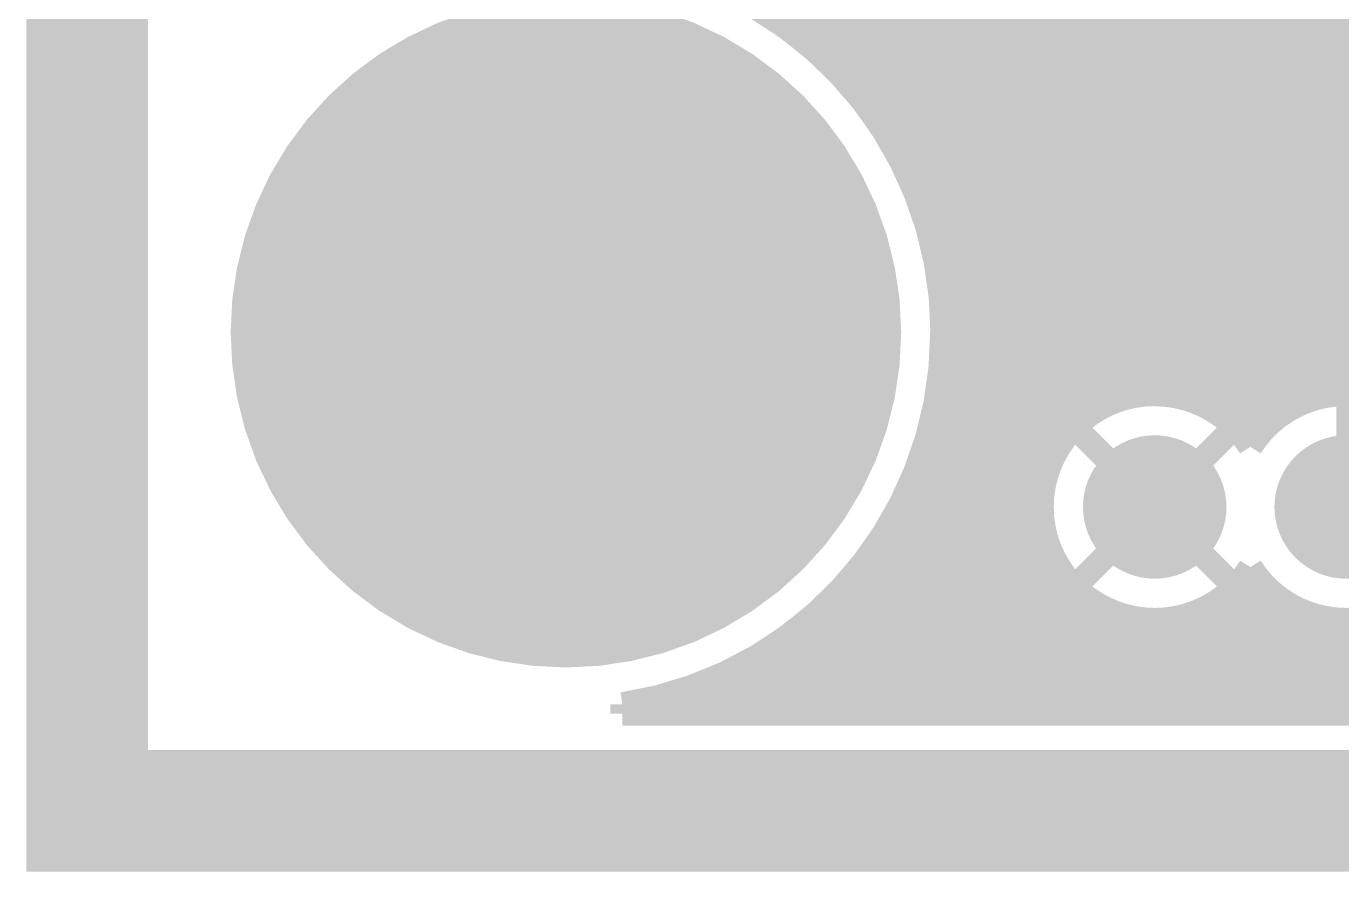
# Model space of a CAD drawing. Extents: x -1 to 101, y -64 to 41.
# Drawn here: x -0.64 to 13.1, y -0.64 to 8.2 of the extents above; entities that cross this region are included whole.
import ezdxf

# ---------------------------------------------------------------- set-up
doc = ezdxf.new("R2010")
doc.units = 0
doc.header["$MEASUREMENT"] = 0
doc.layers.get('0').update_dxf_attribs({"linetype": 'CONTINUOUS'})
for name, color, linetype in [('22-313-0_AST', 7, 'CONTINUOUS'), ('22-313-0_BOT', 7, 'CONTINUOUS'), ('22-313-0_DRD', 2, 'CONTINUOUS'), ('22-313-0_SMB', 4, 'CONTINUOUS'), ('22-313-0_SMT', 3, 'CONTINUOUS'), ('22-313-0_SST', 10, 'CONTINUOUS'), ('22-313-0_TOP', 14, 'CONTINUOUS'), ('THRUHOLE_TAP', 11, 'CONTINUOUS')]:
    doc.layers.add(name, color=color, linetype=linetype)

# ---------------------------------------------------------------- blocks, each defined once
blk = doc.blocks.new('ROUND_9')
at = {"const_width": 3.50012}
blk.add_lwpolyline([(-1.75006, 0, 1), (1.75006, 0, 1)], format="xyb", close=True, dxfattribs=at)
blk = doc.blocks.new('ROUND_18')
at = {"const_width": 0.7493}
blk.add_lwpolyline([(-0.37465, 0, 1), (0.37465, 0, 1)], format="xyb", close=True, dxfattribs=at)
blk = doc.blocks.new('ROUND_1')
at = {"const_width": 0.50038}
blk.add_lwpolyline([(-0.25019, 0, 1), (0.25019, 0, 1)], format="xyb", close=True, dxfattribs=at)
blk = doc.blocks.new('ROUND_29')
at = {"const_width": 1.49987}
blk.add_lwpolyline([(-0.749934, 0, 1), (0.749934, 0, 1)], format="xyb", close=True, dxfattribs=at)
blk = doc.blocks.new('ROUND_24')
at = {"const_width": 0.44958}
blk.add_lwpolyline([(-0.22479, 0, 1), (0.22479, 0, 1)], format="xyb", close=True, dxfattribs=at)

msp = doc.modelspace()

# ---------------------------------------------------------------- linework, layer by layer
at = {"layer": '22-313-0_AST'}
for points, const_width in [([(0, 39.99992), (0, 0), (99.949, 0), (99.949, 39.99992), (0, 39.99992)], 1.27), ([(11.71194, 6.52018), (11.88212, 6.63956), (11.88212, 6.87578), (11.71194, 6.99516), (11.54176, 6.99516), (11.20394, 6.7564), (10.86612, 6.99516), (10.86612, 6.52018)], 0.1524), ([(10.86612, 6.15696), (10.86612, 5.9182)], 0.1524), ([(11.54176, 5.7404), (11.71194, 5.7404), (11.88212, 5.80136), (11.88212, 6.03758), (11.71194, 6.096), (10.86612, 6.096)], 0.1524), ([(9.54532, 1.17602), (19.34464, 1.17602), (19.34464, 4.7752), (9.54532, 4.7752), (9.54532, 1.17602)], 0.20066), ([(19.34464, 2.17424), (18.94332, 2.17424), (18.94332, 4.37388), (9.9441, 4.37388), (9.9441, 2.17424), (9.54532, 2.17424)], 0.20066)]:
    msp.add_lwpolyline(points, dxfattribs=dict(at, const_width=const_width))
at = {"layer": '22-313-0_BOT', "const_width": 0.254}
for points in [[(7.1882, 20.5486), (7.1882, 8.26516)], [(7.4168, 20.5486), (7.4168, 8.10006)], [(7.6454, 20.5486), (7.6454, 7.90702)], [(7.874, 20.5486), (7.874, 7.68096)], [(8.1026, 20.5486), (8.1026, 7.41172)], [(8.3312, 20.5486), (8.3312, 7.0866)], [(8.5598, 20.5486), (8.5598, 6.66496)], [(8.7884, 20.5486), (8.7884, 6.04774)], [(9.017, 20.5486), (9.017, 1.016)], [(9.2456, 20.5486), (9.2456, 1.016)], [(9.4742, 20.5486), (9.4742, 1.016)], [(9.7028, 20.5486), (9.7028, 1.016)], [(9.9314, 20.5486), (9.9314, 1.016)], [(10.16, 20.5486), (10.16, 3.82778)], [(10.3886, 20.5486), (10.3886, 4.08178)], [(10.6172, 20.5486), (10.6172, 4.23164)], [(10.8458, 20.5486), (10.8458, 4.318)], [(11.0744, 20.5486), (11.0744, 4.35356)], [(11.303, 20.5486), (11.303, 4.34594)], [(11.5316, 20.5486), (11.5316, 4.29006)], [(11.7602, 20.5486), (11.7602, 4.18338)], [(11.9888, 20.5486), (11.9888, 4.0005)], [(12.2174, 20.5486), (12.2174, 3.90652)], [(12.446, 20.5486), (12.446, 4.1275)], [(12.6746, 20.5486), (12.6746, 4.25704)], [(12.9032, 20.5486), (12.9032, 4.3307)], [(13.1318, 20.5486), (13.1318, 4.3561)], [(30.50794, 8.1026), (7.41172, 8.1026)], [(30.44444, 7.874), (7.68096, 7.874)], [(30.41904, 7.6454), (7.90702, 7.6454)], [(30.4292, 7.4168), (8.10006, 7.4168)], [(30.47746, 7.1882), (8.26516, 7.1882)], [(30.5689, 6.9596), (8.4074, 6.9596)], [(30.71114, 6.731), (8.52932, 6.731)], [(30.41904, 6.5024), (8.63092, 6.5024)], [(30.41904, 6.2738), (8.71728, 6.2738)], [(30.41904, 6.0452), (8.7884, 6.0452)], [(30.41904, 5.8166), (8.84428, 5.8166)], [(30.41904, 5.588), (8.88492, 5.588)], [(30.41904, 5.3594), (8.91286, 5.3594)], [(30.41904, 5.1308), (8.9281, 5.1308)], [(30.41904, 4.9022), (8.9281, 4.9022)], [(30.41904, 4.6736), (8.91794, 4.6736)], [(30.41904, 4.445), (8.89, 4.445)], [(10.58672, 4.2164), (8.8519, 4.2164)], [(12.58824, 4.2164), (11.70178, 4.2164)], [(10.30986, 4.01066), (11.14552, 3.175)], [(11.97864, 4.01066), (11.14552, 3.175)], [(8.7884, 3.95224), (8.7884, 1.016)], [(10.287, 3.9878), (8.79856, 3.9878)], [(12.28852, 3.9878), (12.0015, 3.9878)], [(10.11682, 3.7592), (8.72998, 3.7592)], [(10.01776, 3.5306), (8.64616, 3.5306)], [(8.5598, 3.33248), (8.5598, 1.016)], [(9.9695, 3.302), (8.54456, 3.302)], [(10.30986, 2.33934), (11.14552, 3.175)], [(11.97864, 2.33934), (11.14552, 3.175)], [(9.96696, 3.0734), (8.42518, 3.0734)], [(8.3312, 2.91338), (8.3312, 1.016)], [(10.01014, 2.8448), (8.28802, 2.8448)], [(8.1026, 2.58572), (8.1026, 1.016)], [(10.10412, 2.6162), (8.12546, 2.6162)], [(10.16, 2.52222), (10.16, 1.016)], [(10.26414, 2.3876), (7.9375, 2.3876)], [(11.9888, 2.3495), (11.9888, 1.016)], [(12.26566, 2.3876), (12.02436, 2.3876)], [(12.2174, 2.44348), (12.2174, 1.016)], [(7.874, 2.31648), (7.874, 1.016)], [(10.3886, 2.26822), (10.3886, 1.016)], [(12.446, 2.2225), (12.446, 1.016)], [(7.6454, 2.09296), (7.6454, 1.016)], [(10.541, 2.159), (7.71652, 2.159)], [(10.6172, 2.11836), (10.6172, 1.016)], [(12.54252, 2.159), (11.7475, 2.159)], [(11.7602, 2.16662), (11.7602, 1.016)], [(12.6746, 2.09042), (12.6746, 1.016)], [(10.8458, 2.032), (10.8458, 1.016)], [(11.0744, 1.99644), (11.0744, 1.016)], [(11.303, 2.00406), (11.303, 1.016)], [(11.5316, 2.0574), (11.5316, 1.016)], [(12.9032, 2.0193), (12.9032, 1.016)], [(13.1318, 1.9939), (13.1318, 1.016)], [(7.4168, 1.89992), (7.4168, 1.016)], [(60.579, 1.9304), (7.4549, 1.9304)], [(60.579, 1.7018), (7.13994, 1.7018)], [(7.1882, 1.73482), (7.1882, 1.016)], [(6.9596, 1.59258), (6.9596, 1.016)], [(6.731, 1.47066), (6.731, 1.016)], [(60.579, 1.4732), (6.73608, 1.4732)], [(6.2738, 1.28016), (6.2738, 1.016)], [(6.5024, 1.36652), (6.5024, 1.016)], [(5.588, 1.11252), (5.588, 1.016)], [(5.8166, 1.15316), (5.8166, 1.016)], [(6.0452, 1.20904), (6.0452, 1.016)], [(60.579, 1.2446), (6.16204, 1.2446)], [(60.579, 1.016), (5.588, 1.016)]]:
    msp.add_lwpolyline(points, dxfattribs=at)
for points in [[(8.93064, 4.99872, 0.370793), (5.588, 8.88492)], [(5.588, 1.11252, 0.370793), (8.9281, 4.99872)], [(11.14552, 4.3561, 0.4142136), (9.96442, 3.175)], [(12.14374, 3.80238, 0.2579226), (11.14552, 4.354)], [(13.1445, 4.3561, 0.2582282), (12.14378, 3.80235)], [(14.14526, 3.80238, 0.2582278), (13.1445, 4.35615)], [(9.96442, 3.175, 0.4142136), (11.14552, 1.9939)], [(11.14552, 1.9939, 0.2579223), (12.14552, 2.5465)], [(12.14374, 2.54762, 0.2582278), (13.1445, 1.99385)], [(13.1445, 1.9939, 0.2577419), (14.14407, 2.54583)]]:
    msp.add_lwpolyline(points, format="xyb", dxfattribs=at)
at = {"layer": '22-313-0_DRD'}
for points, const_width in [([(0, 39.99992), (0, 0), (99.949, 0), (99.949, 39.99992), (0, 39.99992)], 1.27), ([(4.36372, 5.63372), (4.36372, 4.36372)], 0.254), ([(5.63372, 5.63372), (4.36372, 5.63372)], 0.254), ([(5.63372, 5.63372), (4.36372, 4.36372)], 0.254), ([(5.63372, 4.36372), (4.36372, 5.63372)], 0.254), ([(5.63372, 4.36372), (5.63372, 5.63372)], 0.254), ([(4.36372, 4.36372), (5.63372, 4.36372)], 0.254), ([(11.14552, 3.556), (10.51052, 2.921)], 0.254), ([(11.78052, 2.921), (11.14552, 3.556)], 0.254), ([(13.1445, 3.556), (12.5095, 2.921)], 0.254), ([(13.7795, 2.921), (13.1445, 3.556)], 0.254), ([(10.51052, 2.921), (11.78052, 2.921)], 0.254), ([(12.5095, 2.921), (13.7795, 2.921)], 0.254)]:
    msp.add_lwpolyline(points, dxfattribs=dict(at, const_width=const_width))
at = {"layer": '22-313-0_SST'}
for points, const_width in [([(11.20394, 5.88518), (11.37412, 6.00456), (11.37412, 6.24078), (11.20394, 6.36016), (11.03376, 6.36016), (10.69594, 6.1214), (10.35812, 6.36016), (10.35812, 5.88518)], 0.1524), ([(10.35812, 5.52196), (10.35812, 5.2832)], 0.1524), ([(11.03376, 5.1054), (11.20394, 5.1054), (11.37412, 5.16636), (11.37412, 5.40258), (11.20394, 5.461), (10.35812, 5.461)], 0.1524), ([(9.54532, 1.17602), (19.34464, 1.17602), (19.34464, 4.7752), (9.54532, 4.7752), (9.54532, 1.17602)], 0.20066), ([(19.34464, 2.17424), (18.94332, 2.17424), (18.94332, 4.37388), (9.9441, 4.37388), (9.9441, 2.17424), (9.54532, 2.17424)], 0.20066)]:
    msp.add_lwpolyline(points, dxfattribs=dict(at, const_width=const_width))
at = {"layer": '22-313-0_TOP'}
for points, const_width in [([(4.99872, 4.99872), (4.99872, 9.73074), (1.778, 12.954), (1.778, 31.77794), (4.99872, 34.99866)], 1.27), ([(13.1445, 3.175), (13.1445, 12.7635), (5.207, 20.701), (5.207, 22.225), (4.191, 23.241), (4.191, 24.765), (6.096, 26.67), (6.985, 26.67)], 0.2032), ([(7.2898, 17.86382), (7.2898, 8.19404)], 0.254), ([(7.5184, 17.63522), (7.5184, 8.01624)], 0.254), ([(7.747, 17.40662), (7.747, 7.8105)], 0.254), ([(7.9756, 17.17802), (7.9756, 7.56666)], 0.254), ([(8.2042, 16.94942), (8.2042, 7.2771)], 0.254), ([(8.4328, 16.72082), (8.4328, 6.91388)], 0.254), ([(8.6614, 16.49222), (8.6614, 7.96798)], 0.254), ([(8.89, 16.26362), (8.89, 8.30072)], 0.254), ([(10.2616, 14.89202), (10.2616, 8.18896)], 0.254), ([(10.4902, 14.66342), (10.4902, 4.15798)], 0.254), ([(10.7188, 14.43482), (10.7188, 4.27736)], 0.254), ([(10.9474, 14.20622), (10.9474, 4.33832)], 0.254), ([(11.176, 13.97762), (11.176, 4.3561)], 0.254), ([(11.4046, 13.74902), (11.4046, 4.32562)], 0.254), ([(11.6332, 13.52042), (11.6332, 4.24942)], 0.254), ([(11.8618, 13.29182), (11.8618, 4.11226)], 0.254), ([(12.0904, 13.06322), (12.0904, 3.88112)], 0.254), ([(12.319, 12.83462), (12.319, 4.01828)], 0.254), ([(12.5476, 12.60602), (12.5476, 4.19354)], 0.254), ([(12.6111, 12.54252), (12.6111, 4.2291)], 0.254), ([(8.86714, 8.2804), (7.16534, 8.2804)], 0.254), ([(12.6111, 8.2804), (10.18032, 8.2804)], 0.254), ([(8.6995, 8.0518), (7.47522, 8.0518)], 0.254), ([(12.6111, 8.0518), (10.3505, 8.0518)], 0.254), ([(8.61568, 7.8232), (7.7343, 7.8232)], 0.254), ([(12.6111, 7.8232), (10.43432, 7.8232)], 0.254), ([(8.59282, 7.5946), (7.95274, 7.5946)], 0.254), ([(12.6111, 7.5946), (10.45464, 7.5946)], 0.254), ([(8.62838, 7.366), (8.13816, 7.366)], 0.254), ([(12.6111, 7.366), (10.42162, 7.366)], 0.254), ([(8.6614, 7.27202), (8.6614, 6.42874)], 0.254), ([(8.72744, 7.1374), (8.29818, 7.1374)], 0.254), ([(10.2616, 7.0485), (10.2616, 3.95986)], 0.254), ([(12.6111, 7.1374), (10.32002, 7.1374)], 0.254), ([(8.92302, 6.9088), (8.43534, 6.9088)], 0.254), ([(8.89, 6.93928), (8.89, 5.5626)], 0.254), ([(12.6111, 6.9088), (10.12698, 6.9088)], 0.254), ([(9.1186, 6.7818), (9.1186, 1.651)], 0.254), ([(10.033, 6.84022), (10.033, 3.57378)], 0.254), ([(12.6111, 6.6802), (8.55218, 6.6802)], 0.254), ([(9.3472, 6.7056), (9.3472, 1.651)], 0.254), ([(9.5758, 6.69036), (9.5758, 1.651)], 0.254), ([(9.8044, 6.731), (9.8044, 1.651)], 0.254), ([(12.6111, 6.4516), (8.65124, 6.4516)], 0.254), ([(12.6111, 6.223), (8.73506, 6.223)], 0.254), ([(12.6111, 5.9944), (8.8011, 5.9944)], 0.254), ([(12.6111, 5.7658), (8.85444, 5.7658)], 0.254), ([(12.6111, 5.5372), (8.89254, 5.5372)], 0.254), ([(12.6111, 5.3086), (8.91794, 5.3086)], 0.254), ([(12.6111, 5.08), (8.93064, 5.08)], 0.254), ([(12.6111, 4.8514), (8.9281, 4.8514)], 0.254), ([(12.6111, 4.6228), (8.91286, 4.6228)], 0.254), ([(8.89, 4.43484), (8.89, 1.651)], 0.254), ([(12.6111, 4.3942), (8.88238, 4.3942)], 0.254), ([(10.50036, 4.1656), (8.84174, 4.1656)], 0.254), ([(12.50188, 4.1656), (11.78814, 4.1656)], 0.254), ([(10.30986, 4.01066), (11.14552, 3.175)], 0.254), ([(11.97864, 4.01066), (11.14552, 3.175)], 0.254), ([(10.24128, 3.937), (8.78332, 3.937)], 0.254), ([(12.2428, 3.937), (12.04722, 3.937)], 0.254), ([(10.09142, 3.7084), (8.7122, 3.7084)], 0.254), ([(10.00252, 3.4798), (8.6233, 3.4798)], 0.254), ([(8.6614, 3.5687), (8.6614, 1.651)], 0.254), ([(9.96442, 3.2512), (8.51916, 3.2512)], 0.254), ([(10.30986, 2.33934), (11.14552, 3.175)], 0.254), ([(11.97864, 2.33934), (11.14552, 3.175)], 0.254), ([(8.4328, 3.08356), (8.4328, 1.651)], 0.254), ([(9.97204, 3.0226), (8.39724, 3.0226)], 0.254), ([(10.02538, 2.794), (8.25246, 2.794)], 0.254), ([(10.033, 2.77622), (10.033, 1.651)], 0.254), ([(8.2042, 2.72288), (8.2042, 1.651)], 0.254), ([(10.13206, 2.5654), (8.08482, 2.5654)], 0.254), ([(7.9756, 2.43078), (7.9756, 1.651)], 0.254), ([(10.2616, 2.39014), (10.2616, 1.651)], 0.254), ([(12.0904, 2.46634), (12.0904, 1.651)], 0.254), ([(10.3124, 2.3368), (7.89178, 2.3368)], 0.254), ([(11.8618, 2.2352), (11.8618, 1.651)], 0.254), ([(12.31392, 2.3368), (11.9761, 2.3368)], 0.254), ([(12.319, 2.33172), (12.319, 1.651)], 0.254), ([(10.63752, 2.1082), (7.66318, 2.1082)], 0.254), ([(7.747, 2.18694), (7.747, 1.651)], 0.254), ([(10.4902, 2.19202), (10.4902, 1.651)], 0.254), ([(10.7188, 2.07264), (10.7188, 1.651)], 0.254), ([(11.6332, 2.09804), (11.6332, 1.651)], 0.254), ([(12.63904, 2.1082), (11.65098, 2.1082)], 0.254), ([(12.5476, 2.15646), (12.5476, 1.651)], 0.254), ([(7.5184, 1.9812), (7.5184, 1.651)], 0.254), ([(10.9474, 2.00914), (10.9474, 1.651)], 0.254), ([(11.176, 1.9939), (11.176, 1.651)], 0.254), ([(11.4046, 2.02184), (11.4046, 1.651)], 0.254), ([(12.7762, 2.05232), (12.7762, 1.651)], 0.254), ([(13.0048, 2.00152), (13.0048, 1.651)], 0.254), ([(7.2898, 1.8034), (7.2898, 1.651)], 0.254), ([(22.3012, 1.8796), (7.3914, 1.8796)], 0.254), ([(22.3012, 1.651), (7.05866, 1.651)], 0.254)]:
    msp.add_lwpolyline(points, dxfattribs=dict(at, const_width=const_width))
at = {"layer": '22-313-0_TOP', "const_width": 0.254}
for points in [[(8.93064, 4.99872, 0.3358474), (6.06552, 8.78332)], [(9.525, 8.55218, 0.4142136), (8.59282, 7.62)], [(10.45718, 7.62, 0.4142136), (9.525, 8.55218)], [(8.59282, 7.62, 0.4142136), (9.525, 6.68782)], [(9.525, 6.68782, 0.4142136), (10.45718, 7.62)], [(7.05866, 1.651, 0.2604568), (8.92944, 4.99872)], [(11.14552, 4.3561, 0.4142136), (9.96442, 3.175)], [(12.14374, 3.80238, 0.2579226), (11.14552, 4.354)], [(12.6111, 4.2291, 0.1364311), (12.14355, 3.80249)], [(9.96442, 3.175, 0.4142136), (11.14552, 1.9939)], [(11.14552, 1.9939, 0.2579223), (12.14552, 2.5465)], [(12.14374, 2.54762, 0.2582278), (13.1445, 1.99385)], [(13.1445, 1.9939, 0.2577419), (14.14407, 2.54583)]]:
    msp.add_lwpolyline(points, format="xyb", dxfattribs=at)

# ---------------------------------------------------------------- block references
at = {"layer": '22-313-0_BOT'}
for name, p in [('ROUND_9', (4.99872, 4.99872)), ('ROUND_18', (11.14552, 3.175)), ('ROUND_18', (13.1445, 3.175))]:
    msp.add_blockref(name, p, dxfattribs=at)
at = {"layer": '22-313-0_SMB'}
for name, p in [('ROUND_9', (4.99872, 4.99872)), ('ROUND_18', (11.14552, 3.175)), ('ROUND_18', (13.1445, 3.175))]:
    msp.add_blockref(name, p, dxfattribs=at)
at = {"layer": '22-313-0_SMT'}
for name, p in [('ROUND_9', (4.99872, 4.99872)), ('ROUND_18', (9.525, 7.62)), ('ROUND_18', (11.14552, 3.175)), ('ROUND_18', (13.1445, 3.175))]:
    msp.add_blockref(name, p, dxfattribs=at)
at = {"layer": '22-313-0_TOP'}
for name, p in [('ROUND_9', (4.99872, 4.99872)), ('ROUND_1', (9.525, 7.62)), ('ROUND_18', (11.14552, 3.175)), ('ROUND_18', (13.1445, 3.175))]:
    msp.add_blockref(name, p, dxfattribs=at)
at = {"layer": 'THRUHOLE_TAP'}
for name, p in [('ROUND_29', (4.99872, 4.99872)), ('ROUND_24', (11.14552, 3.175)), ('ROUND_24', (13.1445, 3.175))]:
    msp.add_blockref(name, p, dxfattribs=at)

doc.saveas('drawing.dxf')
